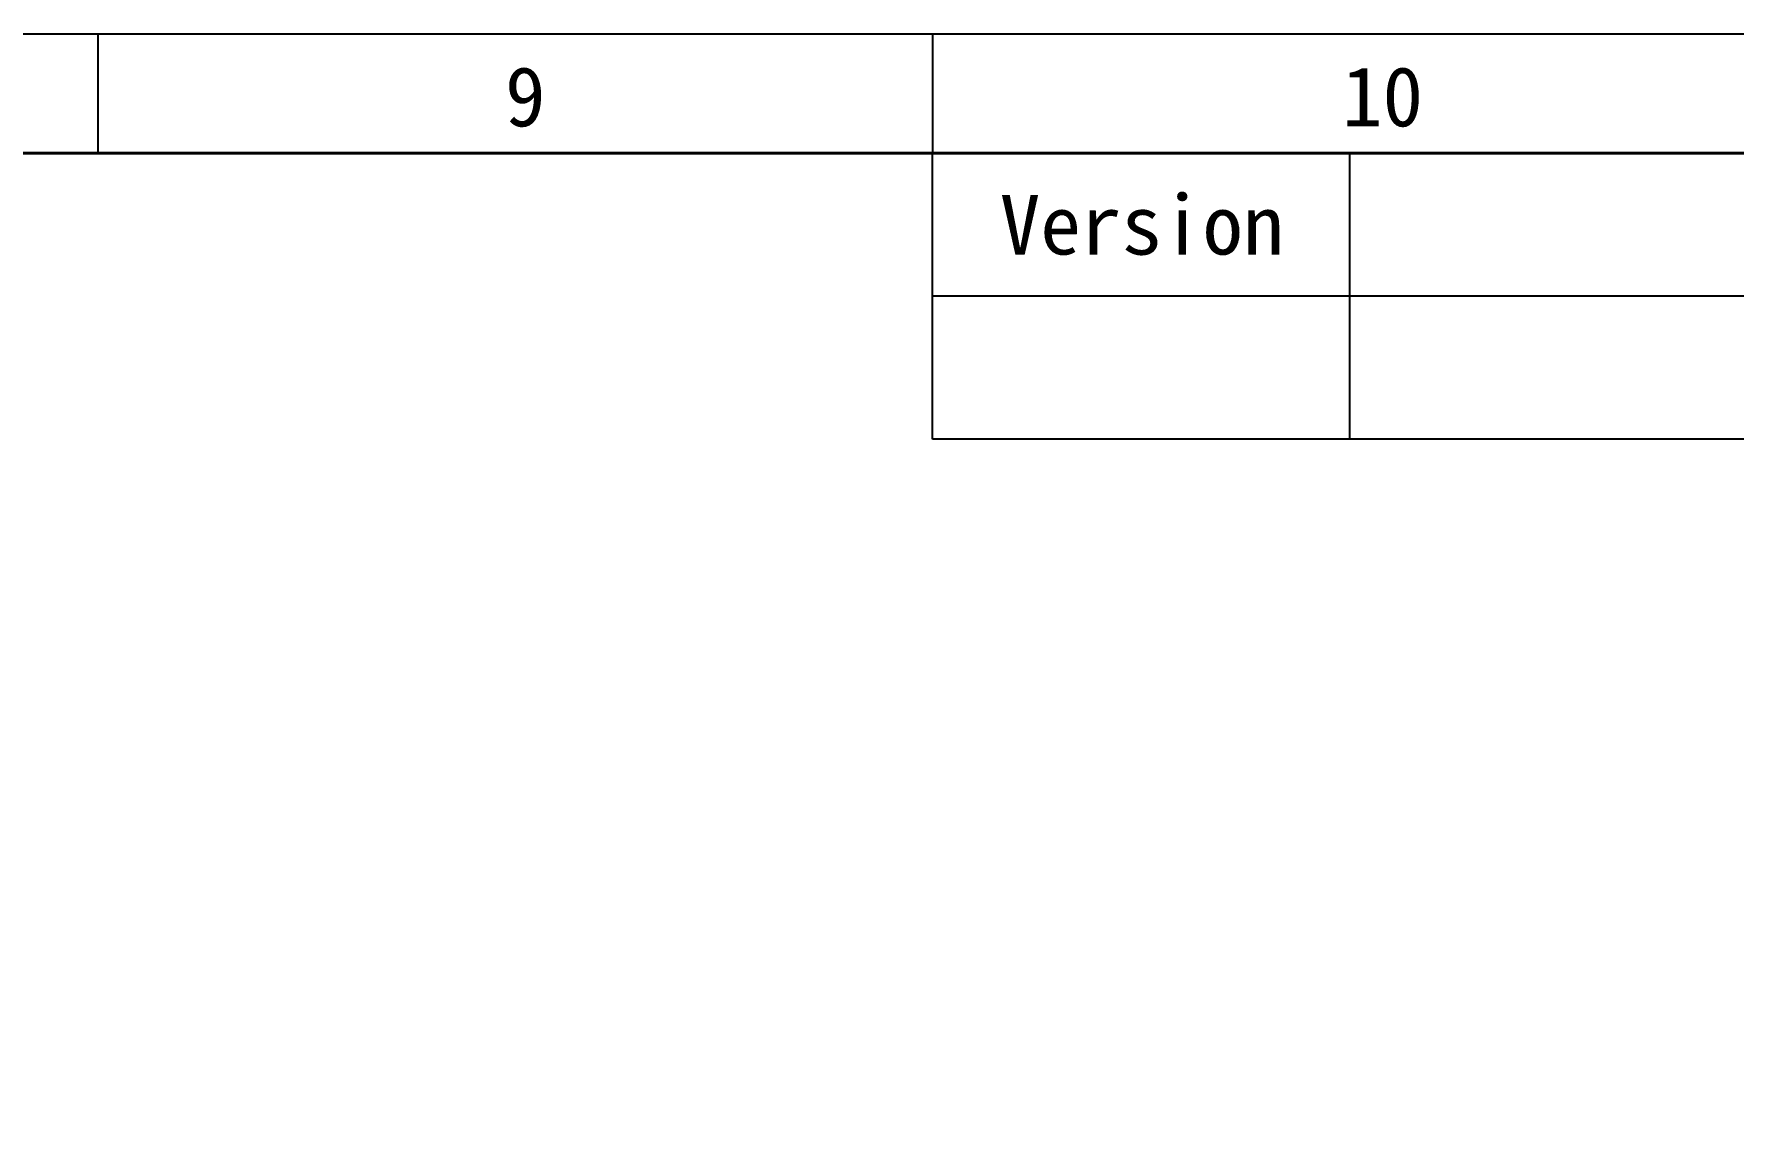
# Model space of a CAD drawing. Header units: millimetres. Extents: x 0 to 87554, y -20854 to 20404.
# Drawn here: x 18213 to 22892, y -4379 to -1349 of the extents above; entities that cross this region are included whole.
import ezdxf
from ezdxf.enums import TextEntityAlignment as Align

# ---------------------------------------------------------------- set-up
doc = ezdxf.new("R2010")
doc.units = ezdxf.units.MM
doc.layers.get('0').update_dxf_attribs({"lineweight": 15})
doc.layers.add('FORM', color=7, linetype='Continuous')
doc.styles.add('KEHUA', font='STFANGSO.TTF')

# ---------------------------------------------------------------- blocks, each defined once
blk = doc.blocks.new('WET5Y56YRFTWEDFWRW536T4TE4RWEFWE')
at = {"layer": 'FORM', "color": 4}
for p, q in [((169009.5, -36495.1), (169009.5, -36823.5)), ((171308.1, -36495.1), (171308.1, -36823.5))]:
    blk.add_line(p, q, dxfattribs=at)
at = {"layer": 'FORM', "color": 8}
for p, q in [((171308.1, -37611.5), (171308.1, -36823.5)), ((172457.3, -37611.5), (172457.3, -36823.5)), ((177875.4, -37217.5), (171308.1, -37217.5)), ((177875.4, -37611.5), (171308.1, -37611.5))]:
    blk.add_line(p, q, dxfattribs=at)
at = {"layer": 'FORM', "color": 6}
blk.add_lwpolyline([(150620.8, -36495.1), (178203.8, -36495.1), (178203.8, -56000.2), (150620.8, -56000.2)], close=True, dxfattribs=at)
at = {"layer": 'FORM', "color": 8, "lineweight": 40}
blk.add_lwpolyline([(150949.1, -55671.9), (177875.4, -55671.9), (177875.4, -36823.5), (150949.1, -36823.5)], close=True, dxfattribs=at)
at = {"layer": 'FORM', "color": 4, "style": 'KEHUA'}
for s, height, p in [('9', 164.2, (170131, -36749.5)), ('10', 164.18, (172436, -36749.5))]:
    blk.add_text(s, height=height, dxfattribs=at).set_placement(p)
at = {"layer": 'FORM', "color": 8, "style": 'KEHUA'}
blk.add_text('Version', height=164.18, dxfattribs=at).set_placement((171493.5, -37020.5), align=Align.MIDDLE_LEFT)

msp = doc.modelspace()

# ---------------------------------------------------------------- block references
at = {"lineweight": -3}
msp.add_blockref('WET5Y56YRFTWEDFWRW536T4TE4RWEFWE', (-150620.774, 35145.742), dxfattribs=at)

doc.saveas('drawing.dxf')
